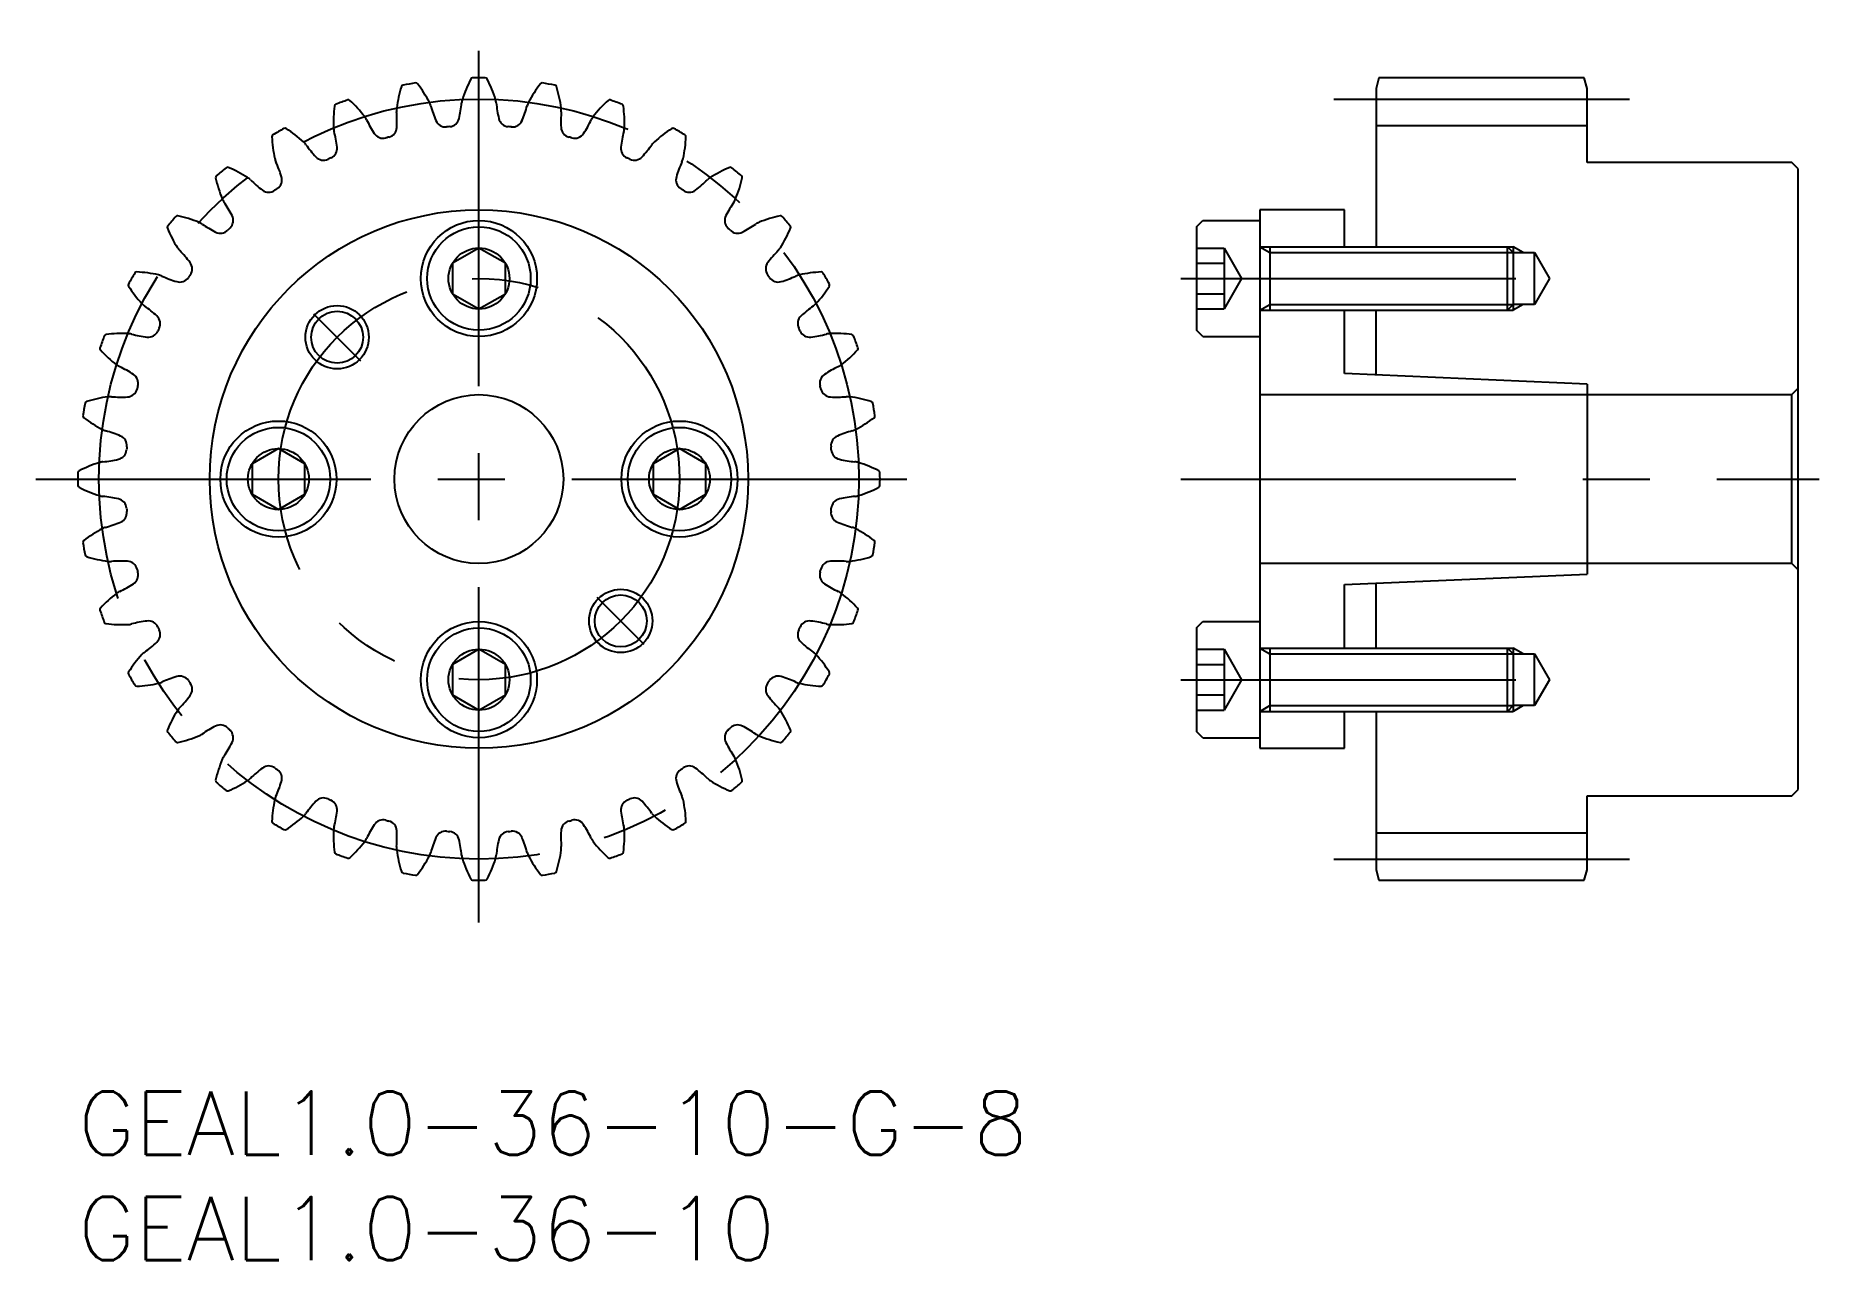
# Model space of a CAD drawing. Extents: x -2 to 82.5, y -8 to 50.
import ezdxf

# ---------------------------------------------------------------- set-up
doc = ezdxf.new("R2010")
doc.units = 0
doc.header["$LTSCALE"] = 0.5
doc.linetypes.add('CENTER', pattern=[50.8, 31.75, -6.35, 6.35, -6.35])
for name, color, linetype in [('MSM_CENTER', 1, 'CENTER'), ('MSM_CONTINUOUS', 7, 'CONTINUOUS'), ('MSM_NARROW', 5, 'CONTINUOUS'), ('MSM_PART_NUMBER', 7, 'CONTINUOUS')]:
    doc.layers.add(name, color=color, linetype=linetype)
doc.styles.get("Standard").update_dxf_attribs({"font": 'txt.shx', "height": 1, "bigfont": 'bigfont.shx'})

# ---------------------------------------------------------------- blocks, each defined once
blk = doc.blocks.new('*U3')
at = {"layer": 'MSM_PART_NUMBER'}
blk.add_text('GEAL1.0-36-10', height=3, dxfattribs=at).set_placement((0, -8))
blk = doc.blocks.new('*U4')
at = {"layer": 'MSM_PART_NUMBER'}
blk.add_text('GEAL1.0-36-10-G-8', height=3, dxfattribs=at).set_placement((0, -3))

msp = doc.modelspace()

# ---------------------------------------------------------------- linework, layer by layer
at = {"layer": 'MSM_CENTER'}
for p, q in [((19, 8), (19, 50)), ((59.5, 47), (73.5, 47)), ((52.25, 38.5), (70.12, 38.5)), ((11.169, 36.831), (13.396, 34.604)), ((-2, 29), (40, 29)), ((52.25, 29), (82.5, 29)), ((26.831, 21.169), (24.604, 23.396)), ((52.25, 19.5), (70.12, 19.5)), ((59.5, 11), (73.5, 11))]:
    msp.add_line(p, q, dxfattribs=at)
for radius in [18, 9.5]:
    msp.add_circle((19, 29), radius, dxfattribs=at)
at = {"layer": 'MSM_CONTINUOUS'}
for p, q in [((61.634, 48), (61.5, 47.5)), ((61.5, 47.5), (61.5, 40)), ((71.366, 48), (61.634, 48)), ((71.5, 47.5), (71.366, 48)), ((71.5, 44), (71.5, 47.5)), ((61.5, 45.75), (71.5, 45.75)), ((81.2, 44), (71.5, 44)), ((81.5, 43.7), (81.2, 44)), ((81.5, 14.3), (81.5, 43.7)), ((56, 41.75), (56, 16.25)), ((60, 41.75), (56, 41.75)), ((60, 40), (60, 41.75)), ((53, 40.95), (53.3, 41.25)), ((53, 40.95), (53, 36.05)), ((53.3, 41.25), (56, 41.25)), ((19, 39.943), (17.75, 39.222)), ((20.25, 39.222), (19, 39.943)), ((53, 39.943), (54.3, 39.943)), ((54.3, 39.943), (54.3, 37.057)), ((54.3, 39.943), (55.133, 38.5)), ((56, 40), (67.729, 40)), ((56.469, 40), (56.469, 37)), ((67.729, 37), (67.729, 40)), ((67.729, 40), (68, 39.73)), ((68, 39.73), (69, 39.73)), ((68, 39.73), (68, 37.271)), ((69, 37.271), (69, 39.73)), ((69, 39.73), (69.71, 38.5)), ((17.75, 39.222), (17.75, 37.778)), ((20.25, 37.778), (20.25, 39.222)), ((53, 39.222), (54.3, 39.222)), ((55.133, 38.5), (54.3, 37.057)), ((69.71, 38.5), (69, 37.271)), ((17.75, 37.778), (19, 37.057)), ((19, 37.057), (20.25, 37.778)), ((53, 37.778), (54.3, 37.778)), ((68, 37.271), (67.729, 37)), ((69, 37.271), (68, 37.271)), ((53, 37.057), (54.3, 37.057)), ((56, 37), (67.729, 37)), ((60, 34), (60, 37)), ((61.5, 33.935), (61.5, 37)), ((53.3, 35.75), (53, 36.05)), ((53.3, 35.75), (56, 35.75)), ((71.5, 33.5), (60, 34)), ((56, 33), (81.2, 33)), ((71.5, 33.5), (71.5, 24.5)), ((81.5, 33.3), (81.2, 33)), ((81.2, 25), (81.2, 33)), ((9.5, 30.443), (8.25, 29.722)), ((10.75, 29.722), (9.5, 30.443)), ((28.5, 30.443), (27.25, 29.722)), ((29.75, 29.722), (28.5, 30.443)), ((8.25, 29.722), (8.25, 28.278)), ((10.75, 28.278), (10.75, 29.722)), ((27.25, 29.722), (27.25, 28.278)), ((29.75, 28.278), (29.75, 29.722)), ((8.25, 28.278), (9.5, 27.557)), ((9.5, 27.557), (10.75, 28.278)), ((27.25, 28.278), (28.5, 27.557)), ((28.5, 27.557), (29.75, 28.278)), ((81.2, 25), (56, 25)), ((81.2, 25), (81.5, 24.7)), ((60, 24), (71.5, 24.5)), ((60, 21), (60, 24)), ((61.5, 21), (61.5, 24.065)), ((53, 21.95), (53.3, 22.25)), ((53.3, 22.25), (56, 22.25)), ((53, 21.95), (53, 17.05)), ((19, 20.943), (17.75, 20.222)), ((20.25, 20.222), (19, 20.943)), ((53, 20.943), (54.3, 20.943)), ((54.3, 20.943), (54.3, 18.057)), ((54.3, 20.943), (55.133, 19.5)), ((56, 21), (67.729, 21)), ((56.469, 21), (56.469, 18)), ((67.729, 18), (67.729, 21)), ((67.729, 21), (68, 20.73)), ((68, 20.73), (69, 20.73)), ((68, 20.73), (68, 18.271)), ((69, 18.271), (69, 20.73)), ((69, 20.73), (69.71, 19.5)), ((17.75, 20.222), (17.75, 18.778)), ((20.25, 18.778), (20.25, 20.222)), ((53, 20.222), (54.3, 20.222)), ((55.133, 19.5), (54.3, 18.057)), ((69.71, 19.5), (69, 18.271)), ((17.75, 18.778), (19, 18.057)), ((19, 18.057), (20.25, 18.778)), ((53, 18.778), (54.3, 18.778)), ((53, 18.057), (54.3, 18.057)), ((56, 18), (67.729, 18)), ((60, 16.25), (60, 18)), ((61.5, 18), (61.5, 10.5)), ((68, 18.271), (67.729, 18)), ((69, 18.271), (68, 18.271)), ((53.3, 16.75), (53, 17.05)), ((53.3, 16.75), (56, 16.75)), ((56, 16.25), (60, 16.25)), ((71.5, 10.5), (71.5, 14)), ((71.5, 14), (81.2, 14)), ((81.2, 14), (81.5, 14.3)), ((61.5, 12.25), (71.5, 12.25)), ((61.5, 10.5), (61.634, 10)), ((71.366, 10), (71.5, 10.5)), ((61.634, 10), (71.366, 10))]:
    msp.add_line(p, q, dxfattribs=at)
for centre, radius in [((19, 29), 12.75), ((19, 38.5), 2.75), ((19, 38.5), 2.45), ((19, 38.5), 1.443), ((12.282, 35.718), 1.229), ((19, 29), 4), ((9.5, 29), 2.75), ((9.5, 29), 2.45), ((28.5, 29), 2.75), ((28.5, 29), 2.45), ((9.5, 29), 1.443), ((28.5, 29), 1.443), ((25.718, 22.282), 1.23), ((19, 19.5), 2.75), ((19, 19.5), 2.45), ((19, 19.5), 1.443)]:
    msp.add_circle(centre, radius, dxfattribs=at)
for centre, radius, start, end in [((21.053, 45.79), 6, 162.55817, 172.5), ((15.424, 47.559), 0.1, 100.90639, 162.55817), ((19, 29), 19, 99.09361, 100.90639), ((16.013, 47.662), 0.1, 37.44183, 99.09361), ((11.328, 44.076), 6, 27.5, 37.44183), ((23.937, 45.179), 6, 152.55817, 162.5), ((18.701, 47.898), 0.1, 90.90639, 152.55817), ((19, 29), 19, 89.09361, 90.90639), ((19.299, 47.898), 0.1, 27.44183, 89.09361), ((14.063, 45.179), 6, 17.5, 27.44183), ((26.672, 44.076), 6, 142.55817, 152.5), ((21.987, 47.662), 0.1, 80.90639, 142.55822), ((19, 29), 19, 79.09361, 80.90639), ((22.576, 47.559), 0.1, 17.44183, 79.09361), ((16.947, 45.79), 6, 7.5, 17.44183), ((18.106, 45.892), 6, 172.55817, 182.5), ((12.256, 46.656), 0.1, 110.90639, 172.55817), ((19, 29), 19, 109.09361, 110.90639), ((12.818, 46.86), 0.1, 47.44183, 109.09361), ((8.827, 42.514), 6, 37.5, 47.44183), ((15.92, 46.466), 0.823, 172.49987, 184.60135), ((15.92, 46.466), 0.823, 15.39865, 27.50013), ((22.054, 48.155), 5.538, 195.39854, 203.11096), ((12.667, 47.334), 5.538, 346.88904, 354.60146), ((19, 46.735), 0.823, 162.49987, 174.60135), ((19, 46.735), 0.823, 5.39865, 17.50013), ((25.333, 47.334), 5.538, 185.39854, 193.11096), ((15.946, 48.155), 5.538, 336.88904, 344.60146), ((22.08, 46.466), 0.823, 152.49987, 164.60135), ((22.08, 46.466), 0.823, 355.39865, 7.50013), ((29.173, 42.514), 6, 132.55817, 142.5), ((25.182, 46.86), 0.1, 70.90639, 132.55817), ((19, 29), 19, 69.09361, 70.90639), ((25.744, 46.656), 0.1, 7.44183, 69.09361), ((19.894, 45.892), 6, 357.5, 7.44183), ((12.934, 45.666), 0.823, 25.39865, 37.50013), ((18.681, 48.394), 5.538, 205.39854, 213.11096), ((14.61, 45.682), 0.5, 284.74315, 356.88904), ((9.579, 45.956), 5.538, 356.88904, 4.60146), ((17.42, 46.177), 0.5, 203.11096, 275.25691), ((19, 29), 16.75, 94.74311, 95.25689), ((17.574, 46.191), 0.5, 274.74311, 346.88905), ((20.426, 46.191), 0.5, 193.11096, 265.25689), ((19, 29), 16.75, 84.74311, 85.25689), ((20.58, 46.177), 0.5, 264.74311, 336.88905), ((28.421, 45.956), 5.538, 175.39854, 183.11096), ((23.39, 45.682), 0.5, 183.11096, 255.25689), ((19.319, 48.394), 5.538, 326.88904, 334.60146), ((25.066, 45.666), 0.823, 142.49987, 154.60135), ((9.292, 45.216), 0.1, 120.90639, 182.55817), ((15.186, 45.48), 6, 182.55817, 192.5), ((19, 29), 19, 119.09361, 120.90639), ((9.81, 45.515), 0.1, 57.44183, 119.09361), ((6.635, 40.543), 6, 47.5, 57.44183), ((10.132, 44.359), 0.823, 35.39865, 47.50013), ((15.318, 48.044), 5.538, 215.39854, 223.11096), ((12.934, 45.666), 0.823, 182.49987, 194.60135), ((6.778, 44.062), 5.538, 6.88904, 14.60146), ((14.461, 45.642), 0.5, 213.11096, 285.25691), ((19, 29), 16.75, 104.74311, 105.25689), ((19, 29), 16.75, 74.74311, 75.25689), ((23.539, 45.642), 0.5, 254.74311, 326.88905), ((31.222, 44.062), 5.538, 165.39854, 173.11096), ((25.066, 45.666), 0.823, 345.39865, 357.50013), ((22.682, 48.044), 5.538, 316.88904, 324.60146), ((27.868, 44.359), 0.823, 132.49987, 144.60135), ((31.365, 40.543), 6, 122.55817, 132.5), ((28.19, 45.515), 0.1, 60.90639, 122.55817), ((19, 29), 19, 59.09361, 60.90639), ((22.814, 45.48), 6, 347.5, 357.44183), ((28.708, 45.216), 0.1, 357.44183, 59.09361), ((10.132, 44.359), 0.823, 192.49987, 204.60135), ((4.348, 41.711), 5.538, 16.88904, 24.60146), ((11.64, 44.601), 0.5, 223.11096, 295.25691), ((19, 29), 16.75, 114.74311, 115.25689), ((11.78, 44.666), 0.5, 294.74315, 6.88904), ((26.22, 44.666), 0.5, 173.11096, 245.25689), ((19, 29), 16.75, 64.74311, 65.25689), ((26.36, 44.601), 0.5, 244.74311, 316.88905), ((33.652, 41.711), 5.538, 155.39854, 163.11096), ((27.868, 44.359), 0.823, 335.39865, 347.50013), ((6.624, 43.284), 0.1, 130.90639, 192.55822), ((12.383, 44.567), 6, 192.55817, 202.5), ((19, 29), 19, 129.09361, 130.90639), ((7.082, 43.669), 0.1, 67.44183, 129.09361), ((4.818, 38.22), 6, 57.5, 67.44183), ((7.6, 42.586), 0.823, 45.39865, 57.50013), ((12.067, 47.116), 5.538, 225.39854, 233.11096), ((9.169, 43.175), 0.5, 304.74315, 16.88904), ((28.831, 43.175), 0.5, 163.11096, 235.25689), ((25.933, 47.116), 5.538, 306.88904, 314.60146), ((30.4, 42.586), 0.823, 122.49987, 134.60135), ((33.182, 38.22), 6, 112.55817, 122.5), ((30.918, 43.669), 0.1, 50.90639, 112.55817), ((19, 29), 19, 49.09361, 50.90639), ((25.617, 44.567), 6, 337.5, 347.44183), ((31.376, 43.284), 0.1, 347.44183, 49.09361), ((7.6, 42.586), 0.823, 202.49987, 214.60135), ((9.043, 43.086), 0.5, 233.11096, 305.25691), ((19, 29), 16.75, 124.74311, 125.25689), ((19, 29), 16.75, 54.74311, 55.25689), ((28.957, 43.086), 0.5, 234.74311, 306.88905), ((30.4, 42.586), 0.823, 325.39865, 337.50013), ((19, 29), 19, 139.09361, 140.90639), ((4.716, 41.376), 0.1, 77.44183, 139.09361), ((3.433, 35.617), 6, 67.5, 77.44183), ((2.363, 38.973), 5.538, 26.88904, 34.60146), ((6.857, 41.252), 0.5, 314.74311, 26.88904), ((31.143, 41.252), 0.5, 153.11096, 225.25689), ((35.637, 38.973), 5.538, 145.39854, 153.11096), ((34.567, 35.617), 6, 102.55817, 112.5), ((33.284, 41.376), 0.1, 40.90639, 102.55817), ((19, 29), 19, 39.09361, 40.90639), ((4.331, 40.918), 0.1, 140.90639, 202.55822), ((9.78, 43.182), 6, 202.55817, 212.5), ((5.414, 40.4), 0.823, 55.39865, 67.50013), ((9.027, 45.637), 5.538, 235.39854, 243.11096), ((6.748, 41.143), 0.5, 243.11096, 315.25691), ((19, 29), 16.75, 134.74311, 135.25689), ((19, 29), 16.75, 44.74311, 45.25689), ((31.252, 41.143), 0.5, 224.74311, 296.88905), ((28.973, 45.637), 5.538, 296.88904, 304.60146), ((32.586, 40.4), 0.823, 112.49987, 124.60135), ((28.22, 43.182), 6, 327.5, 337.44183), ((33.669, 40.918), 0.1, 337.44183, 39.09361), ((5.414, 40.4), 0.823, 212.49987, 224.60135), ((0.884, 35.933), 5.538, 36.88904, 44.60146), ((37.116, 35.933), 5.538, 135.39854, 143.11096), ((32.586, 40.4), 0.823, 315.39865, 327.50013), ((4.914, 38.957), 0.5, 324.74311, 36.88904), ((33.086, 38.957), 0.5, 143.11096, 215.25689), ((2.485, 38.19), 0.1, 150.90639, 212.55817), ((19, 29), 19, 149.09361, 150.90639), ((7.457, 41.365), 6, 212.55817, 222.5), ((2.784, 38.708), 0.1, 87.44183, 149.09361), ((2.52, 32.814), 6, 77.5, 87.44183), ((3.641, 37.868), 0.823, 65.39865, 77.50013), ((6.289, 43.652), 5.538, 245.39854, 253.11096), ((4.825, 38.831), 0.5, 253.11096, 325.25691), ((19, 29), 16.75, 144.74311, 145.25689), ((19, 29), 16.75, 34.74311, 35.25689), ((33.175, 38.831), 0.5, 214.74311, 286.88905), ((31.711, 43.652), 5.538, 286.88904, 294.60146), ((34.359, 37.868), 0.823, 102.49987, 114.60135), ((35.48, 32.814), 6, 92.55817, 102.5), ((30.543, 41.365), 6, 317.5, 327.44183), ((35.216, 38.708), 0.1, 30.90639, 92.55817), ((19, 29), 19, 29.09361, 30.90639), ((35.515, 38.19), 0.1, 327.44183, 29.09361), ((3.641, 37.868), 0.823, 222.49987, 234.60135), ((-0.044, 32.682), 5.538, 46.88904, 54.60146), ((38.044, 32.682), 5.538, 125.39854, 133.11096), ((34.359, 37.868), 0.823, 305.39865, 317.50013), ((3.399, 36.36), 0.5, 334.74311, 46.88904), ((34.601, 36.36), 0.5, 133.11096, 205.25689), ((19, 29), 19, 159.09361, 160.90639), ((1.344, 35.744), 0.1, 97.44183, 159.09361), ((2.108, 29.894), 6, 87.5, 97.44183), ((2.334, 35.066), 0.823, 75.39865, 87.50013), ((3.938, 41.222), 5.538, 255.39854, 263.11096), ((3.334, 36.22), 0.5, 263.11096, 335.25691), ((19, 29), 16.75, 154.74311, 155.25689), ((19, 29), 16.75, 24.74311, 25.25689), ((34.666, 36.22), 0.5, 204.74311, 276.88904), ((34.062, 41.222), 5.538, 276.88904, 284.60146), ((35.666, 35.066), 0.823, 92.49987, 104.60135), ((35.892, 29.894), 6, 82.55817, 92.5), ((36.656, 35.744), 0.1, 20.90639, 82.55817), ((19, 29), 19, 19.09361, 20.90639), ((1.14, 35.182), 0.1, 160.90639, 222.55822), ((5.486, 39.173), 6, 222.55817, 232.5), ((32.514, 39.173), 6, 307.5, 317.44183), ((36.86, 35.182), 0.1, 317.44183, 19.09361), ((2.334, 35.066), 0.823, 232.49987, 244.60135), ((-0.394, 29.319), 5.538, 56.88904, 64.60146), ((2.358, 33.539), 0.5, 344.74311, 56.88904), ((35.642, 33.539), 0.5, 123.11096, 195.25689), ((38.394, 29.319), 5.538, 115.39854, 123.11096), ((35.666, 35.066), 0.823, 295.39865, 307.50013), ((2.318, 33.39), 0.5, 273.11096, 345.25691), ((19, 29), 16.75, 164.74311, 165.25689), ((19, 29), 16.75, 14.74311, 15.25689), ((35.682, 33.39), 0.5, 194.74311, 266.88904), ((19, 29), 19, 169.09361, 170.90639), ((0.441, 32.576), 0.1, 107.44183, 169.09361), ((2.21, 26.947), 6, 97.5, 107.44183), ((1.534, 32.08), 0.823, 85.39865, 97.50013), ((2.044, 38.421), 5.538, 265.39854, 273.11096), ((35.956, 38.421), 5.538, 266.88904, 274.60146), ((36.466, 32.08), 0.823, 82.49987, 94.60135), ((35.79, 26.947), 6, 72.55817, 82.5), ((37.559, 32.576), 0.1, 10.90639, 72.55817), ((19, 29), 19, 9.09361, 10.90639), ((0.338, 31.987), 0.1, 170.90639, 232.55822), ((3.924, 36.672), 6, 232.55817, 242.5), ((1.534, 32.08), 0.823, 242.49987, 254.60135), ((-0.155, 25.946), 5.538, 66.88904, 74.60146), ((38.155, 25.946), 5.538, 105.39854, 113.11096), ((36.466, 32.08), 0.823, 285.39865, 297.50013), ((34.076, 36.672), 6, 297.5, 307.44183), ((37.662, 31.987), 0.1, 307.44183, 9.09361), ((1.823, 30.58), 0.5, 354.74315, 66.88904), ((19, 29), 16.75, 174.74311, 175.25689), ((36.177, 30.58), 0.5, 113.11096, 185.25689), ((19, 29), 16.75, 4.74311, 5.25689), ((2.821, 24.063), 6, 107.5, 117.44183), ((1.265, 29), 0.823, 95.39865, 107.50013), ((0.666, 35.333), 5.538, 275.39854, 283.11096), ((1.809, 30.426), 0.5, 283.11096, 355.25691), ((36.191, 30.426), 0.5, 184.74311, 256.88904), ((37.334, 35.333), 5.538, 256.88904, 264.60146), ((36.735, 29), 0.823, 72.49987, 84.60135), ((35.179, 24.063), 6, 62.55817, 72.5), ((19, 29), 19, 179.09361, 180.90639), ((0.102, 29.299), 0.1, 117.44183, 179.09361), ((37.898, 29.299), 0.1, 0.90639, 62.55817), ((19, 29), 19, 359.09361, 0.90639), ((0.102, 28.701), 0.1, 180.90639, 242.55822), ((2.821, 33.937), 6, 242.55817, 252.5), ((1.265, 29), 0.823, 252.49987, 264.60135), ((0.666, 22.667), 5.538, 76.88904, 84.60146), ((1.809, 27.574), 0.5, 4.74315, 76.88904), ((36.191, 27.574), 0.5, 103.11096, 175.25689), ((37.334, 22.667), 5.538, 95.39854, 103.11096), ((36.735, 29), 0.823, 275.39865, 287.50013), ((35.179, 33.937), 6, 287.5, 297.44183), ((37.898, 28.701), 0.1, 297.44183, 359.09361), ((1.823, 27.42), 0.5, 293.11096, 5.25691), ((19, 29), 16.75, 184.74311, 185.25689), ((36.177, 27.42), 0.5, 174.74311, 246.88904), ((19, 29), 16.75, 354.74311, 355.25689), ((3.924, 21.328), 6, 117.5, 127.44183), ((1.534, 25.92), 0.823, 105.39865, 117.50013), ((-0.155, 32.054), 5.538, 285.39854, 293.11096), ((38.155, 32.054), 5.538, 246.88904, 254.60146), ((36.466, 25.92), 0.823, 62.49987, 74.60135), ((34.076, 21.328), 6, 52.55817, 62.5), ((0.338, 26.013), 0.1, 127.44183, 189.09361), ((19, 29), 19, 189.09361, 190.90639), ((0.441, 25.424), 0.1, 190.90639, 252.55822), ((37.559, 25.424), 0.1, 287.44183, 349.09361), ((19, 29), 19, 349.09361, 350.90639), ((37.662, 26.013), 0.1, 350.90639, 52.55822), ((2.21, 31.053), 6, 252.55817, 262.5), ((1.534, 25.92), 0.823, 262.49987, 274.60135), ((2.044, 19.579), 5.538, 86.88904, 94.60146), ((2.318, 24.61), 0.5, 14.74315, 86.88904), ((2.358, 24.461), 0.5, 303.11096, 15.25691), ((19, 29), 16.75, 194.74311, 195.25689), ((35.642, 24.461), 0.5, 164.74311, 236.88905), ((19, 29), 16.75, 344.74311, 345.25689), ((35.682, 24.61), 0.5, 93.11096, 165.2569), ((35.956, 19.579), 5.538, 85.39854, 93.11096), ((36.466, 25.92), 0.823, 265.39865, 277.50013), ((35.79, 31.053), 6, 277.5, 287.44183), ((2.334, 22.934), 0.823, 115.39865, 127.50013), ((-0.394, 28.681), 5.538, 295.39854, 303.11096), ((38.394, 28.681), 5.538, 236.88904, 244.60146), ((35.666, 22.934), 0.823, 52.49987, 64.60135), ((1.14, 22.818), 0.1, 137.44183, 199.09361), ((5.486, 18.827), 6, 127.5, 137.44183), ((32.514, 18.827), 6, 42.55817, 52.5), ((36.86, 22.818), 0.1, 340.90639, 42.55817), ((19, 29), 19, 199.09361, 200.90639), ((1.344, 22.256), 0.1, 200.90639, 262.55822), ((2.108, 28.106), 6, 262.55817, 272.5), ((2.334, 22.934), 0.823, 272.49987, 284.60135), ((3.938, 16.778), 5.538, 96.88904, 104.60146), ((3.334, 21.78), 0.5, 24.74315, 96.88904), ((19, 29), 16.75, 204.74311, 205.25689), ((19, 29), 16.75, 334.74311, 335.25689), ((34.666, 21.78), 0.5, 83.11096, 155.2569), ((34.062, 16.778), 5.538, 75.39854, 83.11096), ((35.666, 22.934), 0.823, 255.39865, 267.50013), ((35.892, 28.106), 6, 267.5, 277.44183), ((36.656, 22.256), 0.1, 277.44183, 339.09361), ((19, 29), 19, 339.09361, 340.90639), ((-0.044, 25.318), 5.538, 305.39854, 313.11096), ((3.399, 21.64), 0.5, 313.11096, 25.25691), ((34.601, 21.64), 0.5, 154.74311, 226.88904), ((38.044, 25.318), 5.538, 226.88904, 234.60146), ((7.457, 16.635), 6, 137.5, 147.44183), ((3.641, 20.132), 0.823, 125.39865, 137.50013), ((34.359, 20.132), 0.823, 42.49987, 54.60135), ((30.543, 16.635), 6, 32.55817, 42.5), ((2.485, 19.81), 0.1, 147.44183, 209.09361), ((19, 29), 19, 209.09361, 210.90639), ((6.289, 14.348), 5.538, 106.88904, 114.60146), ((4.825, 19.169), 0.5, 34.74315, 106.88904), ((19, 29), 16.75, 214.74311, 215.25689), ((19, 29), 16.75, 324.74311, 325.25689), ((33.175, 19.169), 0.5, 73.11096, 145.2569), ((31.711, 14.348), 5.538, 65.39854, 73.11096), ((19, 29), 19, 329.09361, 330.90639), ((35.515, 19.81), 0.1, 330.90639, 32.55817), ((2.784, 19.292), 0.1, 210.90639, 272.55822), ((2.52, 25.186), 6, 272.55817, 282.5), ((3.641, 20.132), 0.823, 282.49987, 294.60135), ((0.884, 22.067), 5.538, 315.39854, 323.11096), ((4.914, 19.043), 0.5, 323.11096, 35.25691), ((33.086, 19.043), 0.5, 144.74311, 216.88904), ((37.116, 22.067), 5.538, 216.88904, 224.60146), ((34.359, 20.132), 0.823, 245.39865, 257.50013), ((35.48, 25.186), 6, 257.5, 267.44183), ((35.216, 19.292), 0.1, 267.44183, 329.09361), ((9.78, 14.818), 6, 147.5, 157.44183), ((5.414, 17.6), 0.823, 135.39865, 147.50013), ((32.586, 17.6), 0.823, 32.49987, 44.60135), ((28.22, 14.818), 6, 22.55817, 32.5), ((4.331, 17.082), 0.1, 157.44183, 219.09361), ((19, 29), 19, 219.09361, 220.90639), ((5.414, 17.6), 0.823, 292.49987, 304.60135), ((9.027, 12.363), 5.538, 116.88904, 124.60146), ((6.748, 16.857), 0.5, 44.74311, 116.88904), ((19, 29), 16.75, 224.74311, 225.25689), ((6.857, 16.748), 0.5, 333.11096, 45.25691), ((31.143, 16.748), 0.5, 134.74311, 206.88904), ((19, 29), 16.75, 314.74311, 315.25689), ((31.252, 16.857), 0.5, 63.11096, 135.2569), ((28.973, 12.363), 5.538, 55.39854, 63.11096), ((32.586, 17.6), 0.823, 235.39865, 247.50013), ((19, 29), 19, 319.09361, 320.90639), ((33.669, 17.082), 0.1, 320.90639, 22.55822), ((4.716, 16.624), 0.1, 220.90639, 282.55822), ((3.433, 22.383), 6, 282.55817, 292.5), ((2.363, 19.027), 5.538, 325.39854, 333.11096), ((35.637, 19.027), 5.538, 206.88904, 214.60146), ((34.567, 22.383), 6, 247.5, 257.44183), ((33.284, 16.624), 0.1, 257.44183, 319.09361), ((12.383, 13.433), 6, 157.5, 167.44183), ((7.6, 15.414), 0.823, 145.39865, 157.50013), ((12.067, 10.884), 5.538, 126.88904, 134.60146), ((9.043, 14.914), 0.5, 54.74311, 126.88904), ((19, 29), 16.75, 234.74311, 235.25689), ((9.169, 14.825), 0.5, 343.11096, 55.25691), ((28.831, 14.825), 0.5, 124.74311, 196.88904), ((19, 29), 16.75, 304.74311, 305.25689), ((28.957, 14.914), 0.5, 53.11096, 125.2569), ((25.933, 10.884), 5.538, 45.39854, 53.11096), ((30.4, 15.414), 0.823, 22.49987, 34.60135), ((25.617, 13.433), 6, 12.55817, 22.5), ((6.624, 14.716), 0.1, 167.44183, 229.09361), ((19, 29), 19, 229.09361, 230.90639), ((4.818, 19.78), 6, 292.55817, 302.5), ((7.6, 15.414), 0.823, 302.49987, 314.60135), ((4.348, 16.289), 5.538, 335.39854, 343.11096), ((33.652, 16.289), 5.538, 196.88904, 204.60146), ((30.4, 15.414), 0.823, 225.39865, 237.50013), ((33.182, 19.78), 6, 237.5, 247.44183), ((19, 29), 19, 309.09361, 310.90639), ((31.376, 14.716), 0.1, 310.90639, 12.55817), ((7.082, 14.331), 0.1, 230.90639, 292.55817), ((15.186, 12.52), 6, 167.5, 177.44183), ((10.132, 13.641), 0.823, 155.39865, 167.50013), ((15.318, 9.956), 5.538, 136.88904, 144.60146), ((11.64, 13.399), 0.5, 64.74311, 136.88904), ((19, 29), 16.75, 244.74311, 245.25689), ((11.78, 13.334), 0.5, 353.11096, 65.25691), ((26.22, 13.334), 0.5, 114.74311, 186.88904), ((19, 29), 16.75, 294.74311, 295.25689), ((26.36, 13.399), 0.5, 43.11096, 115.2569), ((22.682, 9.956), 5.538, 35.39854, 43.11096), ((27.868, 13.641), 0.823, 12.49987, 24.60135), ((22.814, 12.52), 6, 2.55817, 12.5), ((30.918, 14.331), 0.1, 247.44183, 309.09361), ((9.292, 12.784), 0.1, 177.44183, 239.09361), ((19, 29), 19, 239.09361, 240.90639), ((6.635, 17.457), 6, 302.55817, 312.5), ((10.132, 13.641), 0.823, 312.49987, 324.60135), ((6.778, 13.938), 5.538, 345.39854, 353.11096), ((14.461, 12.358), 0.5, 74.74311, 146.88904), ((19, 29), 16.75, 254.74311, 255.25689), ((14.61, 12.318), 0.5, 3.11096, 75.25691), ((23.39, 12.318), 0.5, 104.74311, 176.88904), ((19, 29), 16.75, 284.74311, 285.25689), ((23.539, 12.358), 0.5, 33.11096, 105.2569), ((31.222, 13.938), 5.538, 186.88904, 194.60146), ((27.868, 13.641), 0.823, 215.39865, 227.50013), ((31.365, 17.457), 6, 227.5, 237.44183), ((19, 29), 19, 299.09361, 300.90639), ((28.708, 12.784), 0.1, 300.90639, 2.55817), ((9.81, 12.485), 0.1, 240.90639, 302.55817), ((18.106, 12.108), 6, 177.5, 187.44183), ((12.934, 12.334), 0.823, 165.39865, 177.50013), ((8.827, 15.486), 6, 312.55817, 322.5), ((12.934, 12.334), 0.823, 322.49987, 334.60135), ((18.681, 9.606), 5.538, 146.88904, 154.60146), ((9.579, 12.044), 5.538, 355.39854, 3.11096), ((22.054, 9.845), 5.538, 156.88904, 164.60146), ((17.42, 11.823), 0.5, 84.74311, 156.88904), ((19, 29), 16.75, 264.74311, 265.25689), ((17.574, 11.809), 0.5, 13.11096, 85.25691), ((12.667, 10.666), 5.538, 5.39854, 13.11096), ((25.333, 10.666), 5.538, 166.88904, 174.60146), ((20.426, 11.809), 0.5, 94.74311, 166.88904), ((19, 29), 16.75, 274.74311, 275.25689), ((20.58, 11.823), 0.5, 23.11096, 95.2569), ((15.946, 9.845), 5.538, 15.39854, 23.11096), ((28.421, 12.044), 5.538, 176.88904, 184.60146), ((19.319, 9.606), 5.538, 25.39854, 33.11096), ((25.066, 12.334), 0.823, 205.39865, 217.50013), ((29.173, 15.486), 6, 217.5, 227.44183), ((19.894, 12.108), 6, 352.55817, 2.5), ((25.066, 12.334), 0.823, 2.49987, 14.60135), ((28.19, 12.485), 0.1, 237.44183, 299.09361), ((12.256, 11.344), 0.1, 187.44183, 249.09361), ((19, 29), 19, 249.09361, 250.90639), ((12.818, 11.14), 0.1, 250.90639, 312.55817), ((15.92, 11.534), 0.823, 175.39865, 187.50013), ((21.053, 12.21), 6, 187.5, 197.44183), ((11.328, 13.924), 6, 322.55817, 332.5), ((15.92, 11.534), 0.823, 332.49987, 344.60135), ((19, 11.265), 0.823, 185.39865, 197.50013), ((23.937, 12.821), 6, 197.5, 207.44183), ((14.063, 12.821), 6, 332.55817, 342.5), ((19, 11.265), 0.823, 342.49987, 354.60135), ((22.08, 11.534), 0.823, 195.39865, 207.50013), ((26.672, 13.924), 6, 207.5, 217.44183), ((16.947, 12.21), 6, 342.55817, 352.5), ((22.08, 11.534), 0.823, 352.49987, 4.60135), ((25.182, 11.14), 0.1, 227.44183, 289.09361), ((19, 29), 19, 289.09361, 290.90639), ((25.744, 11.344), 0.1, 290.90639, 352.55822), ((15.424, 10.441), 0.1, 197.44183, 259.09361), ((19, 29), 19, 259.09361, 260.90639), ((16.013, 10.338), 0.1, 260.90639, 322.55817), ((21.987, 10.338), 0.1, 217.44183, 279.09361), ((19, 29), 19, 279.09361, 280.90639), ((22.576, 10.441), 0.1, 280.90639, 342.55817), ((18.701, 10.102), 0.1, 207.44183, 269.09361), ((19, 29), 19, 269.09361, 270.90639), ((19.299, 10.102), 0.1, 270.90639, 332.55817)]:
    msp.add_arc(centre, radius, start, end, dxfattribs=at)
at = {"layer": 'MSM_NARROW'}
for p, q in [((56, 40), (56.469, 39.73)), ((56.469, 39.73), (68, 39.73)), ((67.729, 40), (68, 40)), ((68.469, 39.73), (68, 40)), ((68, 40), (68, 37)), ((56, 37), (56.469, 37.271)), ((56.469, 37.271), (68, 37.271)), ((68.469, 37.271), (68, 37)), ((67.729, 37), (68, 37)), ((56, 21), (56.469, 20.73)), ((56.469, 20.73), (68, 20.73)), ((67.729, 21), (68, 21)), ((68, 21), (68, 18)), ((68.469, 20.73), (68, 21)), ((56, 18), (56.469, 18.271)), ((56.469, 18.271), (68, 18.271)), ((67.729, 18), (68, 18)), ((68.469, 18.271), (68, 18))]:
    msp.add_line(p, q, dxfattribs=at)
for centre in [(12.282, 35.718), (25.718, 22.282)]:
    msp.add_circle(centre, 1.5, dxfattribs=at)

# ---------------------------------------------------------------- block references
at = {"layer": 'MSM_CONTINUOUS'}
for name in ['*U4', '*U3']:
    msp.add_blockref(name, (0, 0), dxfattribs=at)

doc.saveas('drawing.dxf')
